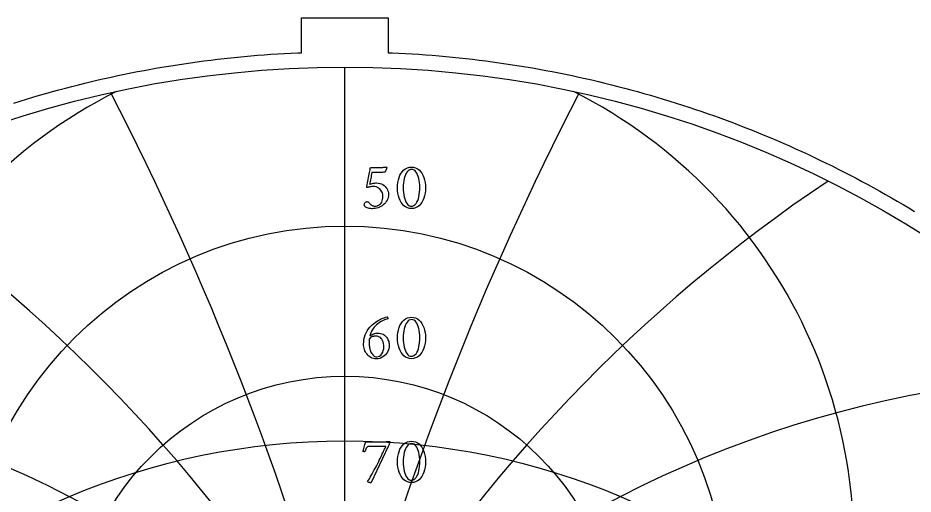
# Model space of a CAD drawing. Header units: millimetres. Extents: x -32.4 to 32.4, y -32.4 to 33.4.
# Drawn here: x -9.65 to 16.76, y 19.31 to 33.35 of the extents above; entities that cross this region are included whole.
import ezdxf

# ---------------------------------------------------------------- set-up
doc = ezdxf.new("R2010")
doc.units = ezdxf.units.MM
for name, color, linetype in [('CUT_OUTER', 1, 'Continuous'), ('ENGRAVE', 7, 'Continuous'), ('ENGRAVE_FINE', 8, 'Continuous'), ('TEXT', 5, 'Continuous')]:
    doc.layers.add(name, color=color, linetype=linetype)

msp = doc.modelspace()

# ---------------------------------------------------------------- linework, layer by layer
at = {"layer": 'CUT_OUTER'}
msp.add_lwpolyline([(-9.7699, 30.8395), (-9.5805, 30.8988), (-9.3907, 30.957), (-9.2006, 31.0141), (-9.0101, 31.0699), (-8.8193, 31.1246), (-8.6282, 31.1782), (-8.4367, 31.2305), (-8.2449, 31.2817), (-8.0528, 31.3317), (-7.8604, 31.3805), (-7.6677, 31.4282), (-7.4747, 31.4746), (-7.2815, 31.5199), (-7.0879, 31.564), (-6.8941, 31.6069), (-6.7001, 31.6486), (-6.5057, 31.6891), (-6.3112, 31.7284), (-6.1164, 31.7665), (-5.9213, 31.8035), (-5.7261, 31.8392), (-5.5306, 31.8737), (-5.3349, 31.9071), (-5.1391, 31.9392), (-4.943, 31.9701), (-4.7467, 31.9999), (-4.5503, 32.0284), (-4.3537, 32.0557), (-4.1569, 32.0818), (-3.96, 32.1067), (-3.7629, 32.1304), (-3.5657, 32.1529), (-3.3683, 32.1742), (-3.1709, 32.1942), (-2.9733, 32.2131), (-2.7755, 32.2307), (-2.5777, 32.2471), (-2.3798, 32.2623), (-2.1818, 32.2763), (-1.9837, 32.2891), (-1.7856, 32.3007), (-1.5873, 32.311), (-1.3891, 32.3202), (-1.2775, 32.3246), (-1.2775, 33.35), (1.2775, 33.35), (1.2775, 32.3246), (1.3891, 32.3202), (1.5873, 32.311), (1.7856, 32.3007), (1.9837, 32.2891), (2.1818, 32.2763), (2.3798, 32.2623), (2.5777, 32.2471), (2.7755, 32.2307), (2.9733, 32.2131), (3.1709, 32.1942), (3.3683, 32.1742), (3.5657, 32.1529), (3.7629, 32.1304), (3.96, 32.1067), (4.1569, 32.0818), (4.3537, 32.0557), (4.5503, 32.0284), (4.7467, 31.9999), (4.943, 31.9701), (5.1391, 31.9392), (5.3349, 31.9071), (5.5306, 31.8737), (5.7261, 31.8392), (5.9213, 31.8035), (6.1164, 31.7665), (6.3112, 31.7284), (6.5057, 31.6891), (6.7001, 31.6486), (6.8941, 31.6069), (7.0879, 31.564), (7.2815, 31.5199), (7.4747, 31.4746), (7.6677, 31.4282), (7.8604, 31.3805), (8.0528, 31.3317), (8.2449, 31.2817), (8.4367, 31.2305), (8.6282, 31.1782), (8.8193, 31.1246), (9.0101, 31.0699), (9.2006, 31.0141), (9.3907, 30.957), (9.5805, 30.8988), (9.7699, 30.8395), (9.9589, 30.7789), (10.1476, 30.7172), (10.3359, 30.6544), (10.5238, 30.5904), (10.7113, 30.5252), (10.8984, 30.459), (11.0851, 30.3915), (11.2713, 30.3229), (11.4572, 30.2532), (11.6426, 30.1823), (11.8276, 30.1103), (12.0121, 30.0372), (12.1962, 29.9629), (12.3798, 29.8875), (12.563, 29.811), (12.7456, 29.7333), (12.9278, 29.6546), (13.1096, 29.5747), (13.2908, 29.4937), (13.4715, 29.4116), (13.6517, 29.3284), (13.8314, 29.2441), (14.0106, 29.1586), (14.1892, 29.0721), (14.3674, 28.9845), (14.5449, 28.8958), (14.722, 28.806), (14.8984, 28.7151), (15.0743, 28.6232), (15.2497, 28.5302), (15.4245, 28.436), (15.5986, 28.3409), (15.7722, 28.2446), (15.9453, 28.1473), (16.1177, 28.0489), (16.2895, 27.9495), (16.4607, 27.849), (16.6312, 27.7475), (16.8012, 27.645)], dxfattribs=at)
at = {"layer": 'ENGRAVE'}
msp.add_lwpolyline([(0, -31.9), (0, 31.9)], dxfattribs=at)
for centre, radius in [((0, 0), 31.9), ((0, 15.9212), 11.2919), ((0, 14.686), 8.1021), ((0, 0), 20.8814)]:
    msp.add_circle(centre, radius, dxfattribs=at)
for centre, radius, start, end in [((0, 17.7632), 15.0141, 116.667, 63.333), ((0, 20.5123), 19.6005, 164.66343, 15.33657), ((0, 24.7502), 25.6619, 191.51133, 348.48867)]:
    msp.add_arc(centre, radius, start, end, dxfattribs=at)
at = {"layer": 'ENGRAVE_FINE'}
for centre, radius, start, end in [((-85.9867, -9.7372), 89.02, 3.343595, 27.337032), ((-85.9867, -9.7372), 89.02, 3.343595, 27.337032), ((85.9867, -9.7372), 89.02, 152.662968, 176.656405), ((85.9867, -9.7372), 89.02, 152.662968, 176.656405), ((-39.9066, -9.7372), 46.0802, 6.79908, 56.16718), ((-39.9066, -9.7372), 46.0802, 6.79908, 56.16718), ((39.9066, -9.7372), 46.0802, 123.83282, 173.20092), ((39.9066, -9.7372), 46.0802, 123.83282, 173.20092), ((-23.0401, -9.7372), 32.5836, 10.49339, 88.65012), ((-23.0401, -9.7372), 32.5836, 10.49339, 88.65012), ((23.0401, -9.7372), 32.5836, 91.34988, 169.50661), ((23.0401, -9.7372), 32.5836, 91.34988, 169.50661)]:
    msp.add_arc(centre, radius, start, end, dxfattribs=at)
at = {"layer": 'TEXT'}
for points in [[(0.9286, 28.485), (0.9828, 28.4819), (1.0328, 28.4724), (1.0785, 28.4566), (1.12, 28.4345), (1.1571, 28.4076), (1.1897, 28.3774), (1.2178, 28.344), (1.2414, 28.3073), (1.2601, 28.2686), (1.2735, 28.2293), (1.2815, 28.1894), (1.2842, 28.1489), (1.2815, 28.1015), (1.2737, 28.0564), (1.2607, 28.0136), (1.2424, 27.9731), (1.2198, 27.9352), (1.1938, 27.9003), (1.1644, 27.8682), (1.1316, 27.8391), (1.0961, 27.813), (1.0586, 27.7902), (1.0189, 27.7708), (0.9772, 27.7546), (0.9342, 27.7418), (0.8907, 27.7327), (0.8468, 27.7272), (0.8024, 27.7254), (0.7827, 27.7261), (0.7608, 27.7281), (0.7366, 27.7314), (0.7101, 27.7361), (0.6831, 27.7422), (0.6574, 27.7499), (0.633, 27.7592), (0.61, 27.7701), (0.6056, 27.774), (0.6003, 27.7798), (0.594, 27.7876), (0.5867, 27.7973), (0.5799, 27.8081), (0.5751, 27.8191), (0.5721, 27.8304), (0.5712, 27.842), (0.5727, 27.8614), (0.5772, 27.8789), (0.5848, 27.8944), (0.5955, 27.908), (0.608, 27.9191), (0.6214, 27.927), (0.6357, 27.9317), (0.6508, 27.9333), (0.6692, 27.9314), (0.6855, 27.9258), (0.6998, 27.9163), (0.712, 27.9032), (0.7232, 27.8885), (0.7346, 27.8748), (0.7461, 27.8618), (0.7577, 27.8497), (0.7719, 27.8372), (0.7875, 27.8267), (0.8045, 27.8182), (0.8228, 27.8119), (0.8416, 27.8072), (0.8604, 27.8038), (0.879, 27.8018), (0.8975, 27.8012), (0.9229, 27.8029), (0.9483, 27.8082), (0.9739, 27.817), (0.9995, 27.8293), (1.0242, 27.8457), (1.0469, 27.8667), (1.0675, 27.8924), (1.086, 27.9226), (1.1013, 27.9579), (1.1122, 27.9986), (1.1188, 28.0448), (1.121, 28.0965), (1.1191, 28.1269), (1.1134, 28.1579), (1.104, 28.1895), (1.0908, 28.2218), (1.0735, 28.2531), (1.0518, 28.282), (1.0255, 28.3085), (0.9947, 28.3325), (0.9589, 28.3525), (0.9175, 28.3668), (0.8705, 28.3753), (0.8179, 28.3782), (0.801, 28.3776), (0.7815, 28.376), (0.7592, 28.3733), (0.7344, 28.3694), (0.71, 28.3649), (0.6892, 28.36), (0.6721, 28.3547), (0.6586, 28.349), (0.6557, 28.3496), (0.653, 28.3512), (0.6504, 28.3539), (0.6479, 28.3578), (0.6458, 28.3622), (0.6443, 28.3668), (0.6434, 28.3714), (0.643, 28.3762), (0.6537, 28.4297), (0.6644, 28.4831), (0.6751, 28.5365), (0.6858, 28.5899), (0.6963, 28.6424), (0.7064, 28.6931), (0.7162, 28.742), (0.7256, 28.7891), (0.7343, 28.8331), (0.7419, 28.8728), (0.7484, 28.9084), (0.7538, 28.9396), (1.0335, 28.9396), (1.0531, 28.9399), (1.0729, 28.9406), (1.0929, 28.9418), (1.1132, 28.9435), (1.1327, 28.9455), (1.1506, 28.9476), (1.1667, 28.9499), (1.1812, 28.9523), (1.1931, 28.9544), (1.2016, 28.9559), (1.2067, 28.9568), (1.2084, 28.9571), (1.2131, 28.9543), (1.2174, 28.9518), (1.2213, 28.9495), (1.2249, 28.9474), (1.2279, 28.9452), (1.23, 28.9425), (1.2313, 28.9394), (1.2317, 28.9357), (1.2313, 28.9317), (1.23, 28.9253), (1.2279, 28.9166), (1.2249, 28.9056), (1.2211, 28.8932), (1.2166, 28.8801), (1.2114, 28.8665), (1.2055, 28.8522), (1.1989, 28.8381), (1.1916, 28.825), (1.1838, 28.8129), (1.1754, 28.8017), (1.155, 28.7997), (1.1326, 28.7978), (1.1083, 28.7959), (1.0821, 28.7939), (1.0537, 28.7922), (1.0229, 28.791), (0.9896, 28.7903), (0.9539, 28.79), (0.7946, 28.79), (0.7859, 28.7471), (0.7773, 28.7038), (0.7689, 28.6602), (0.7606, 28.6162), (0.7523, 28.5725), (0.7438, 28.5299), (0.7353, 28.4885), (0.7266, 28.4481), (0.7475, 28.4556), (0.7715, 28.4624), (0.7985, 28.4687), (0.8286, 28.4743), (0.8585, 28.479), (0.8852, 28.4824), (0.9085, 28.4844), (0.9286, 28.485)], [(1.9622, 28.9513), (2.0266, 28.9461), (2.0858, 28.9304), (2.1397, 28.9043), (2.1885, 28.8677), (2.2318, 28.8225), (2.2696, 28.7704), (2.3018, 28.7113), (2.3284, 28.6453), (2.3492, 28.5742), (2.3641, 28.4998), (2.373, 28.4222), (2.376, 28.3413), (2.3729, 28.2603), (2.3638, 28.1827), (2.3487, 28.1083), (2.3274, 28.0372), (2.3004, 27.9712), (2.2679, 27.9119), (2.23, 27.8595), (2.1866, 27.8138), (2.1379, 27.7768), (2.0843, 27.7504), (2.0257, 27.7346), (1.9622, 27.7293), (1.9002, 27.7346), (1.8427, 27.7504), (1.7895, 27.7768), (1.7407, 27.8138), (1.6968, 27.8595), (1.6584, 27.9119), (1.6254, 27.9712), (1.5979, 28.0372), (1.5762, 28.1083), (1.5608, 28.1827), (1.5515, 28.2603), (1.5484, 28.3413), (1.5514, 28.4222), (1.5605, 28.4998), (1.5757, 28.5742), (1.5969, 28.6453), (1.624, 28.7113), (1.6567, 28.7704), (1.6949, 28.8225), (1.7388, 28.8677), (1.7877, 28.9043), (1.8412, 28.9304), (1.8994, 28.9461), (1.9622, 28.9513)], [(1.9719, 28.8813), (1.9335, 28.8768), (1.8978, 28.8631), (1.865, 28.8404), (1.8349, 28.8085), (1.8079, 28.769), (1.7842, 28.7233), (1.7637, 28.6713), (1.7465, 28.6132), (1.7329, 28.5503), (1.7232, 28.4841), (1.7174, 28.4144), (1.7154, 28.3413), (1.7174, 28.269), (1.7232, 28.1997), (1.7329, 28.1334), (1.7465, 28.0702), (1.7635, 28.0117), (1.7832, 27.9593), (1.8057, 27.9131), (1.831, 27.8731), (1.8588, 27.8408), (1.8886, 27.8177), (1.9205, 27.8038), (1.9544, 27.7992), (1.9953, 27.804), (2.0326, 27.8182), (2.0662, 27.8419), (2.0962, 27.875), (2.1226, 27.916), (2.1455, 27.9634), (2.1649, 28.0171), (2.1807, 28.077), (2.1931, 28.1415), (2.2019, 28.2087), (2.2071, 28.2785), (2.2089, 28.351), (2.207, 28.4239), (2.2014, 28.493), (2.192, 28.5584), (2.1788, 28.62), (2.1623, 28.6767), (2.1428, 28.7274), (2.1205, 28.7719), (2.0952, 28.8104), (2.0675, 28.8415), (2.0377, 28.8636), (2.0058, 28.8769), (1.9719, 28.8813)], [(0.9597, 24.0599), (1.0073, 24.0576), (1.0508, 24.0507), (1.0903, 24.0391), (1.1258, 24.023), (1.1576, 24.0033), (1.186, 23.981), (1.2111, 23.9561), (1.2327, 23.9288), (1.2512, 23.8997), (1.2669, 23.87), (1.2798, 23.8395), (1.29, 23.8083), (1.2976, 23.7775), (1.3031, 23.7483), (1.3064, 23.7207), (1.3075, 23.6947), (1.3042, 23.6431), (1.2946, 23.5934), (1.2785, 23.5455), (1.256, 23.4994), (1.2281, 23.4564), (1.1958, 23.4178), (1.1591, 23.3836), (1.118, 23.3537), (1.0734, 23.3295), (1.026, 23.3122), (0.9758, 23.3018), (0.9228, 23.2983), (0.8811, 23.3007), (0.8415, 23.3078), (0.8039, 23.3197), (0.7684, 23.3362), (0.7351, 23.3567), (0.7045, 23.3802), (0.6764, 23.4067), (0.6508, 23.4363), (0.6279, 23.4683), (0.6078, 23.5021), (0.5905, 23.5377), (0.576, 23.5752), (0.5645, 23.6135), (0.5564, 23.6517), (0.5514, 23.6897), (0.5498, 23.7277), (0.5527, 23.7996), (0.5615, 23.8695), (0.576, 23.9375), (0.5964, 24.0036), (0.6224, 24.0666), (0.6537, 24.1255), (0.6904, 24.1802), (0.7324, 24.2309), (0.7677, 24.267), (0.8055, 24.3018), (0.8459, 24.335), (0.8888, 24.3669), (0.9332, 24.3968), (0.9782, 24.4246), (1.0236, 24.4503), (1.0695, 24.4737), (1.1148, 24.4945), (1.1586, 24.5121), (1.2008, 24.5265), (1.2414, 24.5378), (1.2476, 24.5364), (1.2526, 24.5322), (1.2563, 24.5252), (1.2589, 24.5155), (1.2606, 24.5051), (1.2618, 24.4963), (1.2625, 24.4891), (1.2628, 24.4834), (1.2316, 24.4727), (1.1984, 24.4601), (1.1632, 24.4455), (1.1258, 24.429), (1.0874, 24.4101), (1.0488, 24.3882), (1.0102, 24.3635), (0.9714, 24.3358), (0.9335, 24.3047), (0.8975, 24.27), (0.8635, 24.2314), (0.8315, 24.1891), (0.8022, 24.1425), (0.7766, 24.0912), (0.7546, 24.0352), (0.7363, 23.9744), (0.7623, 23.9937), (0.7897, 24.0106), (0.8186, 24.0252), (0.849, 24.0376), (0.8792, 24.0473), (0.9077, 24.0543), (0.9346, 24.0585), (0.9597, 24.0599)], [(1.9622, 24.5262), (2.0266, 24.5209), (2.0858, 24.5053), (2.1397, 24.4792), (2.1885, 24.4426), (2.2318, 24.3974), (2.2696, 24.3452), (2.3018, 24.2862), (2.3284, 24.2202), (2.3492, 24.1491), (2.3641, 24.0747), (2.373, 23.9971), (2.376, 23.9161), (2.3729, 23.8352), (2.3638, 23.7576), (2.3487, 23.6832), (2.3274, 23.6121), (2.3004, 23.546), (2.2679, 23.4868), (2.23, 23.4343), (2.1866, 23.3887), (2.1379, 23.3517), (2.0843, 23.3253), (2.0257, 23.3095), (1.9622, 23.3042), (1.9002, 23.3095), (1.8427, 23.3253), (1.7895, 23.3517), (1.7407, 23.3887), (1.6968, 23.4343), (1.6584, 23.4868), (1.6254, 23.546), (1.5979, 23.6121), (1.5762, 23.6832), (1.5608, 23.7576), (1.5515, 23.8352), (1.5484, 23.9161), (1.5514, 23.9971), (1.5605, 24.0747), (1.5757, 24.1491), (1.5969, 24.2202), (1.624, 24.2862), (1.6567, 24.3452), (1.6949, 24.3974), (1.7388, 24.4426), (1.7877, 24.4792), (1.8412, 24.5053), (1.8994, 24.5209), (1.9622, 24.5262)], [(1.9719, 24.4562), (1.9335, 24.4517), (1.8978, 24.438), (1.865, 24.4152), (1.8349, 24.3834), (1.8079, 24.3438), (1.7842, 24.2981), (1.7637, 24.2462), (1.7465, 24.1881), (1.7329, 24.1252), (1.7232, 24.0589), (1.7174, 23.9892), (1.7154, 23.9161), (1.7174, 23.8438), (1.7232, 23.7746), (1.7329, 23.7083), (1.7465, 23.6451), (1.7635, 23.5865), (1.7832, 23.5341), (1.8057, 23.4879), (1.831, 23.4479), (1.8588, 23.4156), (1.8886, 23.3926), (1.9205, 23.3787), (1.9544, 23.3741), (1.9953, 23.3788), (2.0326, 23.3931), (2.0662, 23.4167), (2.0962, 23.4499), (2.1226, 23.4909), (2.1455, 23.5383), (2.1649, 23.5919), (2.1807, 23.6519), (2.1931, 23.7164), (2.2019, 23.7835), (2.2071, 23.8534), (2.2089, 23.9259), (2.207, 23.9988), (2.2014, 24.0679), (2.192, 24.1333), (2.1788, 24.1949), (2.1623, 24.2516), (2.1428, 24.3023), (2.1205, 24.3468), (2.0952, 24.3853), (2.0675, 24.4163), (2.0377, 24.4385), (2.0058, 24.4518), (1.9719, 24.4562)], [(0.7208, 23.8909), (0.7189, 23.8752), (0.7174, 23.8593), (0.716, 23.8432), (0.7149, 23.8268), (0.7141, 23.8103), (0.7135, 23.7937), (0.7131, 23.7772), (0.713, 23.7607), (0.7138, 23.7283), (0.7164, 23.6952), (0.7206, 23.6613), (0.7266, 23.6267), (0.7343, 23.5923), (0.7438, 23.5592), (0.7552, 23.5272), (0.7684, 23.4965), (0.7833, 23.4678), (0.8002, 23.4419), (0.8188, 23.4187), (0.8393, 23.3984), (0.8615, 23.3818), (0.8854, 23.37), (0.911, 23.3629), (0.9383, 23.3605), (0.9819, 23.3659), (1.0214, 23.3819), (1.0567, 23.4086), (1.0879, 23.446), (1.1134, 23.4914), (1.1316, 23.5422), (1.1426, 23.5983), (1.1462, 23.6597), (1.1447, 23.6998), (1.1401, 23.7384), (1.1326, 23.7755), (1.1219, 23.8112), (1.108, 23.8445), (1.0906, 23.8744), (1.0697, 23.9008), (1.0452, 23.9239), (1.0169, 23.9426), (0.9845, 23.956), (0.9479, 23.964), (0.9073, 23.9666), (0.8863, 23.9659), (0.8643, 23.9635), (0.8411, 23.9595), (0.8169, 23.954), (0.7923, 23.9453), (0.7681, 23.9319), (0.7443, 23.9138), (0.7208, 23.8909)], [(1.1851, 20.8568), (1.2039, 20.857), (1.2234, 20.8576), (1.2437, 20.8585), (1.2647, 20.8598), (1.2839, 20.861), (1.2987, 20.8619), (1.3092, 20.8625), (1.3152, 20.8627), (1.3203, 20.8616), (1.324, 20.8583), (1.3262, 20.8528), (1.3269, 20.8452), (1.3258, 20.8346), (1.3225, 20.8221), (1.3171, 20.8079), (1.3094, 20.7918), (1.3005, 20.7745), (1.2914, 20.7566), (1.2821, 20.738), (1.2725, 20.7189), (0.7732, 19.6523), (0.7698, 19.6498), (0.7654, 19.648), (0.7601, 19.6469), (0.7538, 19.6465), (0.7425, 19.6472), (0.73, 19.6492), (0.7163, 19.6525), (0.7013, 19.6572), (0.6877, 19.6627), (0.678, 19.6686), (0.6722, 19.6749), (0.6702, 19.6815), (0.6951, 19.7203), (0.7212, 19.7631), (0.7486, 19.8097), (0.7771, 19.8602), (0.8064, 19.9134), (0.8361, 19.968), (0.8662, 20.0241), (0.8966, 20.0817), (0.9268, 20.1397), (0.9563, 20.1973), (0.9851, 20.2544), (1.0131, 20.3109), (1.0401, 20.366), (1.0656, 20.4185), (1.0896, 20.4685), (1.1122, 20.5159), (1.133, 20.5597), (1.1516, 20.5989), (1.168, 20.6336), (1.1822, 20.6635), (1.1936, 20.6878), (1.2018, 20.7051), (1.2067, 20.7154), (1.2084, 20.7189), (0.7266, 20.7189), (0.7001, 20.7167), (0.677, 20.7102), (0.6574, 20.6992), (0.6411, 20.6839), (0.627, 20.6639), (0.6139, 20.6388), (0.6018, 20.6085), (0.5906, 20.5732), (0.5884, 20.5681), (0.5838, 20.5645), (0.5768, 20.5623), (0.5673, 20.5615), (0.5639, 20.5618), (0.5598, 20.5625), (0.5547, 20.5637), (0.5488, 20.5654), (0.5429, 20.5674), (0.5379, 20.5693), (0.5337, 20.5713), (0.5304, 20.5732), (0.5428, 20.6122), (0.5549, 20.6516), (0.5666, 20.6914), (0.578, 20.7315), (0.5883, 20.7696), (0.5972, 20.8032), (0.6044, 20.8323), (0.61, 20.8568)], [(1.9622, 20.8724), (2.0266, 20.8672), (2.0858, 20.8515), (2.1397, 20.8254), (2.1885, 20.7888), (2.2318, 20.7436), (2.2696, 20.6915), (2.3018, 20.6324), (2.3284, 20.5664), (2.3492, 20.4953), (2.3641, 20.4209), (2.373, 20.3433), (2.376, 20.2624), (2.3729, 20.1814), (2.3638, 20.1038), (2.3487, 20.0294), (2.3274, 19.9583), (2.3004, 19.8923), (2.2679, 19.833), (2.23, 19.7806), (2.1866, 19.7349), (2.1379, 19.6979), (2.0843, 19.6715), (2.0257, 19.6557), (1.9622, 19.6504), (1.9002, 19.6557), (1.8427, 19.6715), (1.7895, 19.6979), (1.7407, 19.7349), (1.6968, 19.7806), (1.6584, 19.833), (1.6254, 19.8923), (1.5979, 19.9583), (1.5762, 20.0294), (1.5608, 20.1038), (1.5515, 20.1814), (1.5484, 20.2624), (1.5514, 20.3433), (1.5605, 20.4209), (1.5757, 20.4953), (1.5969, 20.5664), (1.624, 20.6324), (1.6567, 20.6915), (1.6949, 20.7436), (1.7388, 20.7888), (1.7877, 20.8254), (1.8412, 20.8515), (1.8994, 20.8672), (1.9622, 20.8724)], [(1.9719, 20.8024), (1.9335, 20.7979), (1.8978, 20.7842), (1.865, 20.7615), (1.8349, 20.7296), (1.8079, 20.6901), (1.7842, 20.6444), (1.7637, 20.5924), (1.7465, 20.5343), (1.7329, 20.4715), (1.7232, 20.4052), (1.7174, 20.3355), (1.7154, 20.2624), (1.7174, 20.1901), (1.7232, 20.1208), (1.7329, 20.0546), (1.7465, 19.9914), (1.7635, 19.9328), (1.7832, 19.8804), (1.8057, 19.8342), (1.831, 19.7942), (1.8588, 19.7619), (1.8886, 19.7388), (1.9205, 19.725), (1.9544, 19.7203), (1.9953, 19.7251), (2.0326, 19.7393), (2.0662, 19.763), (2.0962, 19.7961), (2.1226, 19.8371), (2.1455, 19.8845), (2.1649, 19.9382), (2.1807, 19.9982), (2.1931, 20.0626), (2.2019, 20.1298), (2.2071, 20.1996), (2.2089, 20.2721), (2.207, 20.345), (2.2014, 20.4141), (2.192, 20.4795), (2.1788, 20.5411), (2.1623, 20.5979), (2.1428, 20.6485), (2.1205, 20.693), (2.0952, 20.7315), (2.0675, 20.7626), (2.0377, 20.7847), (2.0058, 20.798), (1.9719, 20.8024)]]:
    msp.add_lwpolyline(points, close=True, dxfattribs=at)

doc.saveas('drawing.dxf')
